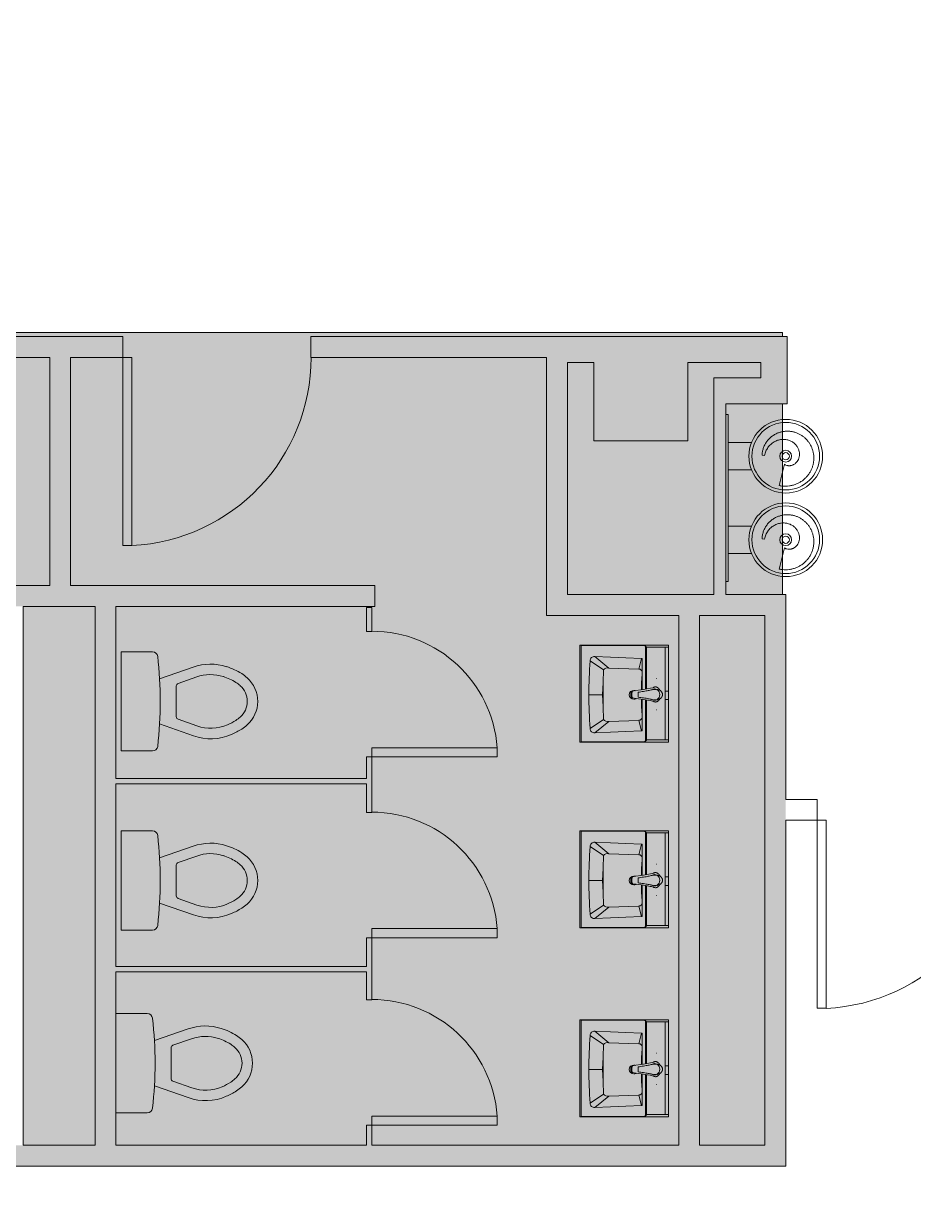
# Model space of a CAD drawing. Header units: inches. Extents: x -674 to 803, y -349 to 915.
# Drawn here: x -255.2 to -84.7, y 238.3 to 460.5 of the extents above; entities that cross this region are included whole.
import ezdxf

# ---------------------------------------------------------------- set-up
doc = ezdxf.new("R2010")
doc.units = ezdxf.units.IN
doc.header["$MEASUREMENT"] = 0
for name, color, linetype, lineweight in [('A-DETL-GENF', 92, 'Continuous', 9), ('A-DETL-THIN', 151, 'Continuous', 9), ('A-DOOR', 31, 'Continuous', 13), ('A-WALL', 113, 'Continuous', 13), ('A-WALL-PATT', 111, 'Continuous', 13), ('P-SANR-FIXT', 6, 'Continuous', 13)]:
    doc.layers.add(name, color=color, linetype=linetype, lineweight=lineweight)

# ---------------------------------------------------------------- blocks, each defined once
blk = doc.blocks.new('Single-Flush - 36_ x 84_-1515574-New Construction - Tel_Data_Elec Plan')
at = {"layer": 'A-DOOR', "color": 7, "lineweight": 20}
for p, q in [((16.25, 2), (16.25, 38.02)), ((18, 38.02), (16.25, 38.02)), ((18, 2), (18, 38.02)), ((18, 2), (16.25, 2))]:
    blk.add_line(p, q, dxfattribs=at)
at = {"layer": 'A-DOOR', "lineweight": 9}
blk.add_arc((18, 2), 36.07, 92.7812, 180, dxfattribs=at)
blk = doc.blocks.new('Toilet - Floor-Mounted - 2D - ADA-991295-New Construction - Tel_Data_Elec Plan')
at = {"layer": 'P-SANR-FIXT'}
for p, q in [((9.5, 0), (-9.5, 0)), ((-9.5, 0), (-9.5, -6)), ((9.5, -6), (9.5, 0)), ((-6.59, -13.86), (-4.32, -7.37)), ((6.57, -13.8), (4.32, -7.37)), ((-3.43, -10.9), (-4.71, -14.52)), ((2.96, -10.56), (-2.96, -10.56)), ((4.68, -14.46), (3.43, -10.9))]:
    blk.add_line(p, q, dxfattribs=at)
for centre, radius, start, end in [((-8.5, -6), 1, 180, 263.316), ((8.5, -6), 1, 276.684, 360), ((0, 66.53), 74.03, 263.316, 276.684), ((-2.96, -11.06), 0.5, 90, 160.6685), ((2.96, -11.06), 0.5, 19.3315, 90), ((2.84, -17.17), 10, 160.6685, 203.3287), ((2.84, -17.17), 8, 160.6685, 203.3287), ((-2.87, -17.11), 8, 342.1371, 19.3315), ((-2.87, -17.11), 10, 342.1371, 19.3315), ((-5.91, -16.13), 11.2, 328.4728, 342.1371), ((6.53, -15.58), 14.01, 203.3287, 212.3538), ((6.53, -15.58), 12.01, 203.3287, 212.1619), ((3.98, -16.66), 9.29, 214.879, 221.2014), ((-3.98, -16.66), 9.29, 318.7986, 325.0594), ((-5.91, -16.13), 13.2, 328.2162, 342.1371), ((3.98, -16.66), 11.29, 214.6359, 221.2014), ((0, -20.15), 6, 221.2014, 318.7986), ((0, -20.15), 4, 221.2014, 318.7986), ((-3.98, -16.66), 11.29, 318.7986, 325.3641)]:
    blk.add_arc(centre, radius, start, end, dxfattribs=at)
blk = doc.blocks.new('Toilet - Floor-Mounted - 2D - ADA-V1-New Construction - Tel_Data_Elec Plan')
at = {"layer": 'P-SANR-FIXT'}
for p, q in [((-9.5, 0), (-9.5, -6)), ((9.5, -6), (9.5, 0)), ((-6.59, -13.86), (-4.32, -7.37)), ((6.57, -13.8), (4.32, -7.37)), ((-3.43, -10.9), (-4.71, -14.52)), ((2.96, -10.56), (-2.96, -10.56)), ((4.68, -14.46), (3.43, -10.9))]:
    blk.add_line(p, q, dxfattribs=at)
for centre, radius, start, end in [((-8.5, -6), 1, 180, 263.316), ((8.5, -6), 1, 276.684, 360), ((0, 66.53), 74.03, 263.316, 276.684), ((-2.96, -11.06), 0.5, 90, 160.6685), ((2.96, -11.06), 0.5, 19.3315, 90), ((2.84, -17.17), 10, 160.6685, 203.3287), ((2.84, -17.17), 8, 160.6685, 203.3287), ((-2.87, -17.11), 8, 342.1371, 19.3315), ((-2.87, -17.11), 10, 342.1371, 19.3315), ((-5.91, -16.13), 11.2, 328.4728, 342.1371), ((6.53, -15.58), 14.01, 203.3287, 212.3538), ((6.53, -15.58), 12.01, 203.3287, 212.1619), ((3.98, -16.66), 9.29, 214.879, 221.2014), ((-3.98, -16.66), 9.29, 318.7986, 325.0594), ((-5.91, -16.13), 13.2, 328.2162, 342.1371), ((3.98, -16.66), 11.29, 214.6359, 221.2014), ((0, -20.15), 6, 221.2014, 318.7986), ((0, -20.15), 4, 221.2014, 318.7986), ((-3.98, -16.66), 11.29, 318.7986, 325.3641)]:
    blk.add_arc(centre, radius, start, end, dxfattribs=at)
blk = doc.blocks.new('Single-Flush - 24_ x 84_-1538483-New Construction - Tel_Data_Elec Plan')
at = {"layer": 'A-DOOR', "color": 7, "lineweight": 20}
for p, q in [((10.25, 0.5), (10.25, 24.5)), ((12, 24.5), (10.25, 24.5)), ((12, 0.5), (12, 24.5)), ((12, 0.5), (10.25, 0.5))]:
    blk.add_line(p, q, dxfattribs=at)
at = {"layer": 'A-DOOR', "lineweight": 9}
blk.add_arc((12, 0.5), 24.07, 94.1699, 180, dxfattribs=at)
blk = doc.blocks.new('Sink - Restroom - Wall Mounted - Default-951108-New Construction - Tel_Data_Elec Plan')
at = {"layer": 'P-SANR-FIXT'}
for p, q in [((-9.51, 1.62), (-9.4, 1.62)), ((-9.51, -15.36), (-9.51, 1.62)), ((-9.4, 1.62), (-9.09, 1.62)), ((-9.09, 1.62), (-0.68, 1.62)), ((-9.09, 1.62), (-9.09, 1)), ((-0.68, 1), (-9.09, 1)), ((-9.09, 1), (-9.09, -2.41)), ((-0.68, 1.62), (0.03, 1.62)), ((-0.68, 1.62), (-0.68, 1)), ((-0.68, 1), (0.03, 1)), ((0.03, 1.62), (0.94, 1.62)), ((0.03, 1), (0.94, 1)), ((0.94, 1.62), (8.65, 1.62)), ((0.94, 1), (0.94, 1.62)), ((8.65, 1), (0.94, 1)), ((8.65, 1.62), (8.96, 1.62)), ((8.65, 1), (8.65, 1.62)), ((8.65, -2.41), (8.65, 1)), ((8.96, 1.62), (9.07, 1.62)), ((9.07, 1.62), (9.07, -15.35)), ((-9.45, -3.39), (-9.45, -15.09)), ((-9.13, -2.59), (-9.31, -2.77)), ((-9.31, -2.77), (-1.07, -2.77)), ((-9.13, -2.59), (-1.1, -2.59)), ((-4.92, -4.04), (-6.95, -3.56)), ((-6.93, -3.39), (-0.97, -3.39)), ((-4.92, -4.04), (-5.12, -9.79)), ((1.09, -3.39), (0.89, -3.41)), ((0.9, -3.39), (6.88, -3.39)), ((0.99, -2.77), (8.87, -2.77)), ((1.02, -2.59), (8.69, -2.59)), ((6.92, -3.56), (4.9, -4.04)), ((5.1, -9.79), (4.9, -4.04)), ((8.87, -2.77), (8.69, -2.59)), ((9, -15.09), (9, -3.39)), ((-7.34, -12.45), (-5.12, -9.79)), ((-4.76, -10.78), (-6.48, -13.38)), ((-4.76, -10.78), (-2.33, -10.87)), ((-2.33, -10.87), (2.3, -10.87)), ((-0.01, -13.63), (-0.01, -10.97)), ((2.3, -10.87), (4.73, -10.78)), ((6.46, -13.38), (4.73, -10.78)), ((7.31, -12.45), (5.1, -9.79)), ((-9.45, -15.09), (-9.51, -15.36)), ((-9.51, -15.36), (9.06, -15.36)), ((-9.45, -15.09), (9, -15.09)), ((9.07, -15.35), (9, -15.09)), ((9.06, -15.36), (9.07, -15.35))]:
    blk.add_line(p, q, dxfattribs=at)
at = {"layer": 'P-SANR-FIXT', "flags": 128}
for points in [[(-9.31, -2.77), (-9.35, -2.8), (-9.38, -2.87), (-9.41, -2.97), (-9.43, -3.09), (-9.44, -3.24), (-9.45, -3.39)], [(-9.09, -2.41), (-9.09, -2.45), (-9.1, -2.49), (-9.1, -2.53), (-9.11, -2.56), (-9.12, -2.58), (-9.13, -2.59)], [(-7.34, -12.45), (-7.21, -9.49), (-7.08, -6.52), (-6.95, -3.56)], [(6.92, -3.56), (7.05, -6.52), (7.18, -9.49), (7.31, -12.45)], [(8.69, -2.59), (8.68, -2.58), (8.67, -2.56), (8.66, -2.53), (8.65, -2.49), (8.65, -2.45), (8.65, -2.41)], [(9, -3.39), (9, -3.24), (8.99, -3.09), (8.97, -2.97), (8.94, -2.87), (8.91, -2.8), (8.87, -2.77)], [(-0.01, -10.97), (-1.17, -10.92), (-2.33, -10.87)], [(2.3, -10.87), (1.14, -10.92), (-0.01, -10.97)]]:
    blk.add_lwpolyline(points, dxfattribs=at)
at = {"layer": 'P-SANR-FIXT'}
for centre, radius, start, end in [((-6.11, -3.6), 0.84, 165.4525, 177.4886), ((-4.26, -4.04), 0.663, 91.9155, 180), ((-1, 29.17), 32.72, 264.4886, 270.0864), ((0.97, 29.17), 32.72, 269.8373, 275.5114), ((4.23, -4.04), 0.663, 360, 88.0845), ((5.98, -3.73), 0.961, 9.8799, 20.659), ((0.01, -5.01), 0.856, 155.7776, 180), ((0.01, -5.01), 0.856, 180, 360), ((0.01, -5.01), 0.856, 0, 30), ((-4.24, -10.03), 0.913, 164.557, 235.5318), ((4.22, -10.03), 0.913, 304.4682, 15.443), ((-6.45, -12.49), 0.892, 177.4886, 267.793), ((6.42, -12.49), 0.892, 272.207, 2.5114), ((2.32, 131.11), 144.75, 266.5114, 269.0747), ((-2.35, 131.11), 144.75, 270.9253, 273.4886)]:
    blk.add_arc(centre, radius, start, end, dxfattribs=at)
blk = doc.blocks.new('Faucet-Restroom - Default-V2-New Construction - Tel_Data_Elec Plan')
at = {"layer": 'P-SANR-FIXT'}
for p, q in [((-0.66, 6.13), (-0.66, 5.94)), ((0.34, 5.94), (0.34, 6.13)), ((-1.16, 1.72), (-1.16, 1.46)), ((0.84, 1.47), (0.84, 1.72))]:
    blk.add_line(p, q, dxfattribs=at)
at = {"layer": 'P-SANR-FIXT', "flags": 128}
for points in [[(-0.81, 5.94), (-0.91, 5.28), (-0.97, 4.81), (-1.05, 4.3)], [(-0.65, 6.16), (-0.62, 6.18), (-0.58, 6.2), (-0.53, 6.23), (-0.46, 6.24), (-0.38, 6.26), (-0.29, 6.27), (-0.2, 6.27), (-0.11, 6.27), (-0.02, 6.27), (0.07, 6.26), (0.15, 6.24), (0.21, 6.23), (0.27, 6.2), (0.31, 6.18), (0.34, 6.16)], [(0.5, 5.94), (0.6, 5.29), (0.74, 4.36), (0.75, 4.3)], [(-1.05, 4.3), (-1.11, 3.84), (-1.23, 3.08), (-1.32, 2.6), (-1.38, 2.3), (-1.47, 1.95), (-1.51, 1.84), (-1.52, 1.8)], [(-1.24, 1.75), (-1.2, 2.01), (-1.09, 2.26)], [(-1.1, 2.23), (-1.1, 2.24), (-1.07, 2.32), (-1.03, 2.52)], [(0.68, 2.56), (0.73, 2.37), (0.76, 2.29), (0.77, 2.26)], [(1.25, 1.82), (1.24, 1.86), (1.21, 1.95), (1.16, 2.09), (1.05, 2.54), (0.93, 3.18), (0.82, 3.83), (0.75, 4.3)], [(0.78, 2.26), (0.89, 2.01), (0.93, 1.75)], [(-3.08, 1.33), (-3.08, 1.33), (-3.08, 1.33), (-3.08, 1.33), (-3.08, 1.33), (-3.08, 1.33), (-3.08, 1.33), (-3.08, 1.33), (-3.08, 1.33), (-3.08, 1.33), (-3.08, 1.33), (-3.08, 1.33), (-3.08, 1.33), (-3.08, 1.33), (-3.08, 1.33), (-3.08, 1.33), (-3.08, 1.33), (-3.08, 1.33), (-3.08, 1.33), (-3.08, 1.33), (-3.08, 1.33), (-3.08, 1.33), (-3.08, 1.33), (-3.08, 1.33), (-3.08, 1.33), (-3.08, 1.32), (-3.08, 1.32), (-3.08, 1.32), (-3.08, 1.32), (-3.08, 1.32), (-3.08, 1.32), (-3.08, 1.32), (-3.08, 1.32), (-3.08, 1.32), (-3.08, 1.32), (-3.08, 1.32), (-3.08, 1.32), (-3.08, 1.32), (-3.08, 1.32), (-3.08, 1.32), (-3.08, 1.32), (-3.08, 1.32), (-3.08, 1.32), (-3.08, 1.32), (-3.08, 1.32), (-3.08, 1.31), (-3.08, 1.31), (-3.08, 1.31), (-3.08, 1.31), (-3.08, 1.31), (-3.08, 1.31), (-3.08, 1.31), (-3.08, 1.31), (-3.08, 1.31), (-3.08, 1.31), (-3.08, 1.31), (-3.08, 1.31), (-3.08, 1.31), (-3.08, 1.31), (-3.08, 1.31), (-3.08, 1.31), (-3.08, 1.31), (-3.08, 1.31), (-3.08, 1.31), (-3.08, 1.31), (-3.08, 1.31), (-3.08, 1.31), (-3.08, 1.31), (-3.08, 1.31), (-3.08, 1.31), (-3.08, 1.31)], [(0.93, 1.75), (0.89, 1.48), (0.78, 1.23), (0.61, 1.02), (0.39, 0.86), (0.12, 0.76), (-0.16, 0.72), (-0.44, 0.76), (-0.7, 0.86), (-0.92, 1.02), (-1.09, 1.23), (-1.2, 1.48), (-1.24, 1.75)], [(-1.15, 1.81), (-1.16, 1.77), (-1.16, 1.73), (-1.16, 1.72)], [(0.84, 1.72), (0.84, 1.76), (0.84, 1.8), (0.84, 1.84)], [(2.93, 1.31), (2.93, 1.31), (2.93, 1.31), (2.93, 1.31), (2.93, 1.31), (2.93, 1.31), (2.93, 1.31), (2.93, 1.31), (2.93, 1.31), (2.93, 1.31), (2.93, 1.31), (2.93, 1.31), (2.93, 1.31), (2.93, 1.31), (2.93, 1.31), (2.93, 1.31), (2.93, 1.31), (2.93, 1.31), (2.93, 1.31), (2.93, 1.31), (2.93, 1.31), (2.93, 1.31), (2.93, 1.31), (2.93, 1.31), (2.93, 1.31), (2.93, 1.31), (2.93, 1.32), (2.93, 1.32), (2.93, 1.32), (2.93, 1.32), (2.93, 1.32), (2.93, 1.32), (2.93, 1.32), (2.93, 1.32), (2.93, 1.32), (2.93, 1.32), (2.93, 1.32), (2.93, 1.32), (2.93, 1.32), (2.93, 1.32), (2.93, 1.32), (2.93, 1.32), (2.93, 1.32), (2.93, 1.32), (2.93, 1.32), (2.93, 1.32), (2.93, 1.33), (2.93, 1.33), (2.93, 1.33), (2.93, 1.33), (2.93, 1.33), (2.93, 1.33), (2.93, 1.33), (2.93, 1.33), (2.93, 1.33), (2.93, 1.33), (2.93, 1.33), (2.93, 1.33), (2.93, 1.33), (2.93, 1.33), (2.93, 1.33), (2.93, 1.33), (2.93, 1.33), (2.93, 1.33), (2.93, 1.33), (2.93, 1.33), (2.93, 1.33), (2.93, 1.33), (2.93, 1.33), (2.93, 1.33), (2.93, 1.33)]]:
    blk.add_lwpolyline(points, dxfattribs=at)
at = {"layer": 'P-SANR-FIXT'}
for centre, major_axis, start_param, end_param in [((-0.18, 4.69), (1.96, 0), 1.327973, 1.81362), ((-0.18, 4.97), (1.61, 0), 4.415652, 5.009126)]:
    blk.add_ellipse(centre, major_axis=major_axis, ratio=0.079199, start_param=start_param, end_param=end_param, dxfattribs=at)
for points in [[(-1.24, 1.75), (-1.19, 1.86), (-1.09, 2.18), (-0.95, 2.9), (-0.8, 3.82), (-0.7, 4.5), (-0.66, 4.84)], [(0.29, 4.84), (0.34, 4.5), (0.45, 3.82), (0.61, 2.9), (0.77, 2.18), (0.87, 1.86), (0.93, 1.75)]]:
    blk.add_open_spline(points, degree=3, dxfattribs=at)
for points, knots in [([(-0.81, 5.94), (-0.81, 5.96), (-0.76, 6.01), (-0.58, 6.06), (-0.34, 6.09), (-0.09, 6.09), (0.1, 6.08), (0.24, 6.06), (0.33, 6.04), (0.4, 6.02), (0.46, 5.99), (0.49, 5.97), (0.5, 5.95), (0.5, 5.94)], [-1, -1, -1, -1, -0.852941, -0.705882, -0.588235, -0.470588, -0.352941, -0.294118, -0.235294, -0.176471, -0.117647, -0.058824, 0, 0, 0, 0]), ([(-1.58, 1.58), (-1.57, 1.65), (-1.55, 1.72), (-1.52, 1.79), (-1.52, 1.8)], [0, 0, 0, 0, 0.05555556, 0.06468184, 0.06468184, 0.06468184, 0.06468184]), ([(-0.98, 0.72), (-1.05, 0.75), (-1.14, 0.82), (-1.24, 0.9), (-1.29, 0.95), (-1.34, 0.99), (-1.38, 1.05), (-1.42, 1.1), (-1.45, 1.14), (-1.47, 1.16), (-1.49, 1.2), (-1.51, 1.26), (-1.54, 1.32), (-1.56, 1.37), (-1.57, 1.43), (-1.58, 1.49), (-1.58, 1.55), (-1.58, 1.58)], [0, 0, 0, 0, 0.2, 0.3, 0.35, 0.4, 0.475, 0.55, 0.5875, 0.60625, 0.625, 0.7, 0.775, 0.8125, 0.85, 0.925, 1, 1, 1, 1]), ([(-1.15, 1.36), (-1.15, 1.29), (-1.13, 1.13), (-1.06, 0.91), (-1.01, 0.78), (-0.98, 0.72)], [0.68454, 0.68454, 0.68454, 0.68454, 0.7777778, 0.8888889, 1, 1, 1, 1]), ([(-0.98, 0.72), (-0.95, 0.67), (-0.9, 0.6), (-0.84, 0.53), (-0.8, 0.49), (-0.77, 0.46), (-0.74, 0.44), (-0.7, 0.4), (-0.64, 0.36), (-0.58, 0.33), (-0.54, 0.3), (-0.5, 0.28), (-0.46, 0.27), (-0.4, 0.25), (-0.31, 0.22), (-0.22, 0.21), (-0.16, 0.21)], [0, 0, 0, 0, 0.166667, 0.25, 0.291667, 0.333333, 0.375, 0.416667, 0.5, 0.583333, 0.625, 0.666667, 0.708333, 0.75, 0.833333, 1, 1, 1, 1]), ([(-0.16, 0.21), (-0.1, 0.21), (-0.01, 0.22), (0.08, 0.25), (0.13, 0.26), (0.17, 0.28), (0.21, 0.3), (0.25, 0.32), (0.31, 0.35), (0.36, 0.39), (0.4, 0.42), (0.43, 0.45), (0.46, 0.47), (0.5, 0.51), (0.56, 0.58), (0.61, 0.64), (0.64, 0.68)], [0, 0, 0, 0, 0.166667, 0.25, 0.291667, 0.333333, 0.375, 0.416667, 0.5, 0.583333, 0.625, 0.666667, 0.708333, 0.75, 0.833333, 1, 1, 1, 1]), ([(1.32, 1.58), (1.32, 1.54), (1.31, 1.48), (1.3, 1.41), (1.28, 1.35), (1.26, 1.29), (1.24, 1.24), (1.22, 1.2), (1.2, 1.16), (1.17, 1.13), (1.15, 1.09), (1.11, 1.04), (1.07, 1), (1.03, 0.95), (0.99, 0.91), (0.93, 0.86), (0.82, 0.78), (0.72, 0.72), (0.64, 0.68)], [0, 0, 0, 0, 0.1, 0.15, 0.2, 0.25, 0.3, 0.35, 0.375, 0.4, 0.45, 0.5, 0.55, 0.6, 0.65, 0.7, 0.8, 1, 1, 1, 1]), ([(0.64, 0.68), (0.67, 0.74), (0.73, 0.87), (0.81, 1.11), (0.83, 1.28), (0.84, 1.37)], [0, 0, 0, 0, 0.1111111, 0.2222222, 0.3329449, 0.3329449, 0.3329449, 0.3329449]), ([(1.25, 1.82), (1.26, 1.79), (1.29, 1.72), (1.31, 1.64), (1.32, 1.58)], [0.9320871, 0.9320871, 0.9320871, 0.9320871, 0.95833333, 1, 1, 1, 1])]:
    blk.add_open_spline(points, degree=3, knots=knots, dxfattribs=at)
blk = doc.blocks.new('Sink - Restroom - Wall Mounted - Default-V3-New Construction - Tel_Data_Elec Plan')
at = {"layer": 'P-SANR-FIXT'}
for p, q in [((-9.51, 1.62), (-9.4, 1.62)), ((-9.51, -15.36), (-9.51, 1.62)), ((-9.4, 1.62), (-9.09, 1.62)), ((-9.09, 1.62), (-0.68, 1.62)), ((-9.09, 1.62), (-9.09, 1)), ((-0.68, 1), (-9.09, 1)), ((-9.09, 1), (-9.09, -2.41)), ((-0.68, 1.62), (0.03, 1.62)), ((-0.68, 1.62), (-0.68, 1)), ((-0.68, 1), (0.03, 1)), ((0.03, 1.62), (0.94, 1.62)), ((0.03, 1), (0.94, 1)), ((0.94, 1.62), (8.65, 1.62)), ((0.94, 1), (0.94, 1.62)), ((8.65, 1), (0.94, 1)), ((8.65, 1.62), (8.96, 1.62)), ((8.65, 1), (8.65, 1.62)), ((8.65, -2.41), (8.65, 1)), ((8.96, 1.62), (9.07, 1.62)), ((9.07, 1.62), (9.07, -15.35)), ((-9.45, -3.39), (-9.45, -15.09)), ((-9.13, -2.59), (-9.31, -2.77)), ((-9.31, -2.77), (-1.07, -2.77)), ((-9.13, -2.59), (-1.1, -2.59)), ((-4.92, -4.04), (-6.95, -3.56)), ((-6.93, -3.39), (-0.97, -3.39)), ((-4.92, -4.04), (-5.12, -9.79)), ((1.09, -3.39), (0.89, -3.41)), ((0.9, -3.39), (6.88, -3.39)), ((0.99, -2.77), (8.87, -2.77)), ((1.02, -2.59), (8.69, -2.59)), ((6.92, -3.56), (4.9, -4.04)), ((5.1, -9.79), (4.9, -4.04)), ((8.87, -2.77), (8.69, -2.59)), ((9, -15.09), (9, -3.39)), ((-7.34, -12.45), (-5.12, -9.79)), ((-4.76, -10.78), (-6.48, -13.38)), ((-4.76, -10.78), (-2.33, -10.87)), ((-2.33, -10.87), (2.3, -10.87)), ((-0.01, -13.63), (-0.01, -10.97)), ((2.3, -10.87), (4.73, -10.78)), ((6.46, -13.38), (4.73, -10.78)), ((7.31, -12.45), (5.1, -9.79)), ((-9.45, -15.09), (-9.51, -15.36)), ((-9.51, -15.36), (9.06, -15.36)), ((-9.45, -15.09), (9, -15.09)), ((9.07, -15.35), (9, -15.09)), ((9.06, -15.36), (9.07, -15.35))]:
    blk.add_line(p, q, dxfattribs=at)
at = {"layer": 'P-SANR-FIXT', "flags": 128}
for points in [[(-9.31, -2.77), (-9.35, -2.8), (-9.38, -2.87), (-9.41, -2.97), (-9.43, -3.09), (-9.44, -3.24), (-9.45, -3.39)], [(-9.09, -2.41), (-9.09, -2.45), (-9.1, -2.49), (-9.1, -2.53), (-9.11, -2.56), (-9.12, -2.58), (-9.13, -2.59)], [(-7.34, -12.45), (-7.21, -9.49), (-7.08, -6.52), (-6.95, -3.56)], [(6.92, -3.56), (7.05, -6.52), (7.18, -9.49), (7.31, -12.45)], [(8.69, -2.59), (8.68, -2.58), (8.67, -2.56), (8.66, -2.53), (8.65, -2.49), (8.65, -2.45), (8.65, -2.41)], [(9, -3.39), (9, -3.24), (8.99, -3.09), (8.97, -2.97), (8.94, -2.87), (8.91, -2.8), (8.87, -2.77)], [(-0.01, -10.97), (-1.17, -10.92), (-2.33, -10.87)], [(2.3, -10.87), (1.14, -10.92), (-0.01, -10.97)]]:
    blk.add_lwpolyline(points, dxfattribs=at)
at = {"layer": 'P-SANR-FIXT'}
for centre, radius, start, end in [((-6.11, -3.6), 0.84, 165.4525, 177.4886), ((-4.26, -4.04), 0.663, 91.9155, 180), ((-1, 29.17), 32.72, 264.4886, 270.0864), ((0.97, 29.17), 32.72, 269.8373, 275.5114), ((4.23, -4.04), 0.663, 360, 88.0845), ((5.98, -3.73), 0.961, 9.8799, 20.659), ((0.01, -5.01), 0.856, 158.6286, 180), ((0.01, -5.01), 0.856, 180, 360), ((0.01, -5.01), 0.856, 0, 30), ((-4.24, -10.03), 0.913, 164.557, 235.5318), ((4.22, -10.03), 0.913, 304.4682, 15.443), ((-6.45, -12.49), 0.892, 177.4886, 267.793), ((6.42, -12.49), 0.892, 272.207, 2.5114), ((2.32, 131.11), 144.75, 266.5114, 269.0747), ((-2.35, 131.11), 144.75, 270.9253, 273.4886)]:
    blk.add_arc(centre, radius, start, end, dxfattribs=at)
blk = doc.blocks.new('Water Cooler - Barrier Free - Default-1697911-New Construction - Tel_Data_Elec Plan')
at = {"layer": 'P-SANR-FIXT', "lineweight": 9}
for p, q in [((20.62, 8.36), (24.7, 7.34)), ((36.62, 8.36), (40.7, 7.34)), ((18.89, 4.05), (18.93, 4.52)), ((34.89, 4.05), (34.93, 4.52)), ((16.44, 2.11), (16.44, -2.4)), ((21.69, -2.4), (21.69, 2.11)), ((32.44, 2.11), (32.44, -2.4)), ((37.69, -2.4), (37.69, 2.11)), ((43.07, -2.4), (11.07, -2.4)), ((11.07, -2.4), (11.07, -2.9)), ((43.07, -2.9), (43.07, -2.4))]:
    blk.add_line(p, q, dxfattribs=at)
for centre, radius in [((19.07, 8.6), 6.47), ((35.07, 8.6), 6.47), ((19.07, 8.6), 1.13), ((19.07, 8.6), 0.687), ((35.07, 8.6), 1.13), ((35.07, 8.6), 0.687)]:
    blk.add_circle(centre, radius, dxfattribs=at)
for centre, start, end in [((19.07, 8.6), 360, 180), ((35.07, 8.6), 360, 180), ((19.07, 8.6), 180, 360), ((35.07, 8.6), 180, 360)]:
    blk.add_arc(centre, 7.06, start, end, dxfattribs=at)
for points, knots in [([(24.7, 7.34), (24.74, 7.56), (24.81, 8), (24.83, 8.64), (24.79, 9.18), (24.71, 9.6), (24.64, 9.92), (24.55, 10.22), (24.44, 10.53), (24.32, 10.82), (24.18, 11.11), (24.02, 11.38), (23.85, 11.65), (23.66, 11.91), (23.46, 12.15), (23.24, 12.38), (23.01, 12.6), (22.77, 12.81), (22.52, 12.99), (22.26, 13.17), (21.99, 13.33), (21.71, 13.47), (21.43, 13.59), (21.14, 13.7), (20.84, 13.79), (20.54, 13.87), (20.24, 13.92), (19.93, 13.96), (19.62, 13.98), (19.31, 13.98), (19.01, 13.96), (18.71, 13.93), (18.4, 13.88), (18.11, 13.81), (17.82, 13.72), (17.53, 13.62), (17.25, 13.5), (16.98, 13.37), (16.72, 13.22), (16.47, 13.06), (16.23, 12.88), (16, 12.69), (15.78, 12.49), (15.58, 12.27), (15.38, 12.04), (15.2, 11.81), (15.04, 11.56), (14.89, 11.31), (14.76, 11.04), (14.64, 10.77), (14.54, 10.5), (14.45, 10.22), (14.38, 9.94), (14.33, 9.65), (14.3, 9.36), (14.28, 9.07), (14.28, 8.78), (14.29, 8.49), (14.32, 8.21), (14.37, 7.93), (14.44, 7.65), (14.52, 7.37), (14.62, 7.08), (14.75, 6.78), (14.92, 6.46), (15.11, 6.16), (15.38, 5.78), (15.7, 5.43), (16.04, 5.13), (16.32, 4.91), (16.62, 4.72), (16.92, 4.56), (17.23, 4.41), (17.66, 4.25), (18.21, 4.11), (18.66, 4.06), (18.89, 4.05)], [0, 0, 0, 0, 0.02381, 0.047619, 0.071429, 0.083333, 0.095238, 0.107143, 0.119048, 0.130952, 0.142857, 0.154762, 0.166667, 0.178571, 0.190476, 0.202381, 0.214286, 0.22619, 0.238095, 0.25, 0.261905, 0.27381, 0.285714, 0.297619, 0.309524, 0.321429, 0.333333, 0.345238, 0.357143, 0.369048, 0.380952, 0.392857, 0.404762, 0.416667, 0.428571, 0.440476, 0.452381, 0.464286, 0.47619, 0.488095, 0.5, 0.511905, 0.52381, 0.535714, 0.547619, 0.559524, 0.571429, 0.583333, 0.595238, 0.607143, 0.619048, 0.630952, 0.642857, 0.654762, 0.666667, 0.678571, 0.690476, 0.702381, 0.714286, 0.72619, 0.738095, 0.75, 0.761905, 0.776786, 0.791667, 0.806548, 0.821429, 0.85119, 0.866071, 0.880952, 0.895833, 0.910714, 0.925595, 0.940476, 0.970238, 1, 1, 1, 1]), ([(40.7, 7.34), (40.74, 7.56), (40.81, 8), (40.83, 8.64), (40.79, 9.18), (40.71, 9.6), (40.64, 9.92), (40.55, 10.22), (40.44, 10.53), (40.32, 10.82), (40.18, 11.11), (40.02, 11.38), (39.85, 11.65), (39.66, 11.91), (39.46, 12.15), (39.24, 12.38), (39.01, 12.6), (38.77, 12.81), (38.52, 12.99), (38.26, 13.17), (37.99, 13.33), (37.71, 13.47), (37.43, 13.59), (37.14, 13.7), (36.84, 13.79), (36.54, 13.87), (36.24, 13.92), (35.93, 13.96), (35.62, 13.98), (35.31, 13.98), (35.01, 13.96), (34.71, 13.93), (34.4, 13.88), (34.11, 13.81), (33.82, 13.72), (33.53, 13.62), (33.25, 13.5), (32.98, 13.37), (32.72, 13.22), (32.47, 13.06), (32.23, 12.88), (32, 12.69), (31.78, 12.49), (31.58, 12.27), (31.38, 12.04), (31.2, 11.81), (31.04, 11.56), (30.89, 11.31), (30.76, 11.04), (30.64, 10.77), (30.54, 10.5), (30.45, 10.22), (30.38, 9.94), (30.33, 9.65), (30.3, 9.36), (30.28, 9.07), (30.28, 8.78), (30.29, 8.49), (30.32, 8.21), (30.37, 7.93), (30.44, 7.65), (30.52, 7.37), (30.62, 7.08), (30.75, 6.78), (30.92, 6.46), (31.11, 6.16), (31.38, 5.78), (31.7, 5.43), (32.04, 5.13), (32.32, 4.91), (32.62, 4.72), (32.92, 4.56), (33.23, 4.41), (33.66, 4.25), (34.21, 4.11), (34.66, 4.06), (34.89, 4.05)], [0, 0, 0, 0, 0.02381, 0.047619, 0.071429, 0.083333, 0.095238, 0.107143, 0.119048, 0.130952, 0.142857, 0.154762, 0.166667, 0.178571, 0.190476, 0.202381, 0.214286, 0.22619, 0.238095, 0.25, 0.261905, 0.27381, 0.285714, 0.297619, 0.309524, 0.321429, 0.333333, 0.345238, 0.357143, 0.369048, 0.380952, 0.392857, 0.404762, 0.416667, 0.428571, 0.440476, 0.452381, 0.464286, 0.47619, 0.488095, 0.5, 0.511905, 0.52381, 0.535714, 0.547619, 0.559524, 0.571429, 0.583333, 0.595238, 0.607143, 0.619048, 0.630952, 0.642857, 0.654762, 0.666667, 0.678571, 0.690476, 0.702381, 0.714286, 0.72619, 0.738095, 0.75, 0.761905, 0.776786, 0.791667, 0.806548, 0.821429, 0.85119, 0.866071, 0.880952, 0.895833, 0.910714, 0.925595, 0.940476, 0.970238, 1, 1, 1, 1]), ([(18.93, 4.52), (18.64, 4.58), (18.24, 4.71), (17.75, 4.96), (17.4, 5.18), (17.08, 5.44), (16.7, 5.81), (16.32, 6.34), (16, 7.03), (15.84, 7.75), (15.84, 8.47), (15.98, 9.15), (16.24, 9.76), (16.62, 10.28), (17.08, 10.7), (17.59, 11), (18.14, 11.18), (18.69, 11.24), (19.21, 11.19), (19.69, 11.03), (20.11, 10.78), (20.39, 10.52), (20.57, 10.29), (20.68, 10.1), (20.77, 9.91), (20.83, 9.72), (20.88, 9.53), (20.9, 9.34), (20.9, 9.15), (20.87, 8.91), (20.79, 8.63), (20.68, 8.45), (20.62, 8.36)], [0, 0, 0, 0, 0.041667, 0.0625, 0.083333, 0.104167, 0.125, 0.166667, 0.208333, 0.25, 0.291667, 0.333333, 0.375, 0.416667, 0.458333, 0.5, 0.541667, 0.583333, 0.625, 0.666667, 0.708333, 0.75, 0.770833, 0.791667, 0.8125, 0.833333, 0.854167, 0.875, 0.895833, 0.916667, 0.958333, 1, 1, 1, 1]), ([(34.93, 4.52), (34.64, 4.58), (34.24, 4.71), (33.75, 4.96), (33.4, 5.18), (33.08, 5.44), (32.7, 5.81), (32.32, 6.34), (32, 7.03), (31.84, 7.75), (31.84, 8.47), (31.98, 9.15), (32.24, 9.76), (32.62, 10.28), (33.08, 10.7), (33.59, 11), (34.14, 11.18), (34.69, 11.24), (35.21, 11.19), (35.69, 11.03), (36.11, 10.78), (36.39, 10.52), (36.57, 10.29), (36.68, 10.1), (36.77, 9.91), (36.83, 9.72), (36.88, 9.53), (36.9, 9.34), (36.9, 9.15), (36.87, 8.91), (36.79, 8.63), (36.68, 8.45), (36.62, 8.36)], [0, 0, 0, 0, 0.041667, 0.0625, 0.083333, 0.104167, 0.125, 0.166667, 0.208333, 0.25, 0.291667, 0.333333, 0.375, 0.416667, 0.458333, 0.5, 0.541667, 0.583333, 0.625, 0.666667, 0.708333, 0.75, 0.770833, 0.791667, 0.8125, 0.833333, 0.854167, 0.875, 0.895833, 0.916667, 0.958333, 1, 1, 1, 1])]:
    blk.add_open_spline(points, degree=3, knots=knots, dxfattribs=at)
blk = doc.blocks.new('Single-Flush - 36_ x 96_-1612912-New Construction - Tel_Data_Elec Plan')
at = {"layer": 'A-DOOR', "color": 7, "lineweight": 20}
for p, q in [((16.25, 2), (16.25, 38.02)), ((18, 38.02), (16.25, 38.02)), ((18, 2), (18, 38.02)), ((18, 2), (16.25, 2))]:
    blk.add_line(p, q, dxfattribs=at)
at = {"layer": 'A-DOOR', "lineweight": 9}
blk.add_arc((18, 2), 36.07, 92.7812, 180, dxfattribs=at)

msp = doc.modelspace()

# ---------------------------------------------------------------- hatches: boundary and pattern name
at = {"layer": 'A-DETL-GENF'}
h = msp.add_hatch(color=9, dxfattribs=at)
h.paths.add_polyline_path([(-348.71, 126.28), (-347.84, 126.28), (-347.84, 161.03), (-348.71, 161.03), (-348.71, 143.15), (-366.71, 143.15), (-366.71, 161.03), (-392.96, 161.03), (-392.96, 126.28), (-350.09, 126.28)], flags=0)
h.paths.add_polyline_path([(-673.61, 161.4), (-673.61, 268.9), (-673.71, 268.9), (-673.71, 161.4)], flags=0)
h.paths.add_polyline_path([(-348.71, 165.03), (-347.84, 165.03), (-347.84, 199.65), (-343.84, 199.65), (-343.84, 235.65), (-347.84, 235.65), (-347.84, 241.65), (-393.21, 241.65), (-393.21, 240.9), (-405.21, 240.9), (-405.24, 264.9), (-669.61, 264.9), (-669.61, 165.4), (-404.96, 165.4), (-404.96, 180.4), (-392.96, 180.4), (-392.96, 165.03), (-366.71, 165.03)], flags=0)
h.paths.add_polyline_path([(-273.2, 242.28), (-264.21, 242.28), (-264.21, 245.65), (-259.21, 245.65), (-259.21, 274.37), (-305.21, 274.37), (-305.21, 245.65), (-300.21, 245.65), (-300.21, 242.28), (-296.71, 242.28)], flags=0)
h.paths.add_polyline_path([(-136.68, 245.65), (-129.71, 245.65), (-129.71, 347.11), (-154.99, 347.11), (-154.99, 396.54), (-200.14, 396.54), (-200.14, 400.54), (-109.84, 400.54), (-109.84, 401.28), (-393.21, 401.28), (-393.21, 400.54), (-305.14, 400.54), (-305.14, 396.54), (-349.96, 396.54), (-349.96, 380.54), (-377.09, 380.54), (-377.09, 311.65), (-350.09, 311.65), (-350.09, 307.65), (-377.09, 307.65), (-377.09, 276.87), (-359.21, 276.87), (-359.21, 275.87), (-377.09, 275.87), (-377.09, 245.65), (-309.21, 245.65), (-309.21, 278.37), (-308.21, 278.37), (-308.21, 284.52), (-307.21, 284.52), (-307.21, 278.37), (-259.21, 278.37), (-259.21, 313.02), (-307.21, 313.02), (-307.21, 308.52), (-308.21, 308.52), (-308.21, 318.52), (-307.21, 318.52), (-307.21, 314.02), (-259.21, 314.02), (-259.21, 348.85), (-307.21, 348.85), (-307.21, 342.52), (-308.21, 342.52), (-308.21, 352.85), (-250.14, 352.85), (-250.14, 396.54), (-269.14, 396.54), (-269.14, 400.54), (-236.14, 400.54), (-236.14, 396.54), (-246.14, 396.54), (-246.14, 352.85), (-187.89, 352.85), (-187.89, 348.85), (-237.46, 348.85), (-237.46, 315.9), (-189.46, 315.9), (-189.46, 320.03), (-188.46, 320.03), (-188.46, 309.39), (-189.46, 309.39), (-189.46, 314.9), (-237.46, 314.9), (-237.46, 279.87), (-189.46, 279.87), (-189.46, 285.39), (-188.46, 285.39), (-188.46, 273.51), (-189.46, 273.51), (-189.46, 278.87), (-237.46, 278.87), (-237.46, 245.65), (-189.46, 245.65), (-189.46, 249.51), (-188.46, 249.51), (-188.46, 245.65), (-139.82, 245.65)], flags=0)
h.paths.add_polyline_path([(-255.21, 245.65), (-241.46, 245.65), (-241.46, 348.85), (-255.21, 348.85), (-255.21, 253.32)], flags=0)
h.paths.add_polyline_path([(-113.21, 245.65), (-113.21, 347.11), (-125.71, 347.11), (-125.71, 245.65)], flags=0)
h.paths.add_polyline_path([(-381.09, 245.65), (-381.09, 380.54), (-393.21, 380.54), (-393.21, 245.65), (-389.26, 245.65)], flags=0)
h.paths.add_polyline_path([(-405.21, 276.9), (-405.21, 417.9), (-393.21, 417.9), (-393.21, 453.9), (-405.21, 453.9), (-405.21, 469.93), (-500.96, 469.93), (-500.96, 276.9), (-405.28, 276.9)], flags=0)
h.paths.add_polyline_path([(-188.46, 344.03), (-189.46, 344.03), (-189.46, 348.66), (-188.46, 348.66), (-188.46, 347.85)], flags=0)
h.paths.add_polyline_path([(-111.04, 351.11), (-109.84, 351.11), (-109.84, 387.61), (-120.71, 387.61), (-120.71, 351.11), (-111.61, 351.11)], flags=0)
h.paths.add_polyline_path([(-122.96, 351.11), (-122.96, 392.61), (-113.96, 392.61), (-113.96, 395.54), (-127.96, 395.54), (-127.96, 380.54), (-145.96, 380.54), (-145.96, 395.54), (-150.99, 395.54), (-150.99, 351.11), (-125.71, 351.11)], flags=0)
h.paths.add_polyline_path([(-367.96, 384.54), (-367.96, 396.54), (-393.21, 396.54), (-393.21, 384.54), (-377.09, 384.54)], flags=0)
h.paths.add_polyline_path([(-187.25, 467.15), (-187.25, 470.65), (-181.25, 470.65), (-181.25, 565.65), (-261.55, 565.65), (-261.55, 470.65), (-223.25, 470.65), (-223.25, 467.15), (-200.14, 467.15)], flags=0)
h.paths.add_polyline_path([(-152.71, 467.15), (-116.71, 467.15), (-116.71, 470.65), (-110.46, 470.65), (-110.46, 565.65), (-177.25, 565.65), (-177.25, 470.65), (-152.71, 470.65)], flags=0)
h.paths.add_polyline_path([(-285.42, 467.15), (-285.42, 470.65), (-269.3, 470.65), (-269.3, 565.65), (-268.84, 565.65), (-268.84, 622.4), (-347.46, 622.4), (-347.46, 622.15), (-393.21, 622.13), (-393.21, 470.65), (-321.42, 470.65), (-321.42, 467.15), (-305.14, 467.15)], flags=0)
h.paths.add_polyline_path([(-405.84, 481.93), (-405.21, 481.93), (-405.21, 622.15), (-405.09, 622.15), (-405.09, 625.9), (-405.84, 625.9), (-405.84, 518.15)], flags=0)
at = {"layer": 'A-WALL-PATT'}
h = msp.add_hatch(color=8, dxfattribs=at)
h.paths.add_polyline_path([(-154.99, 396.54), (-154.99, 400.54), (-200.14, 400.54), (-200.14, 396.54), (-157.89, 396.54)], flags=0)
h.paths.add_polyline_path([(-269.14, 396.54), (-236.14, 396.54), (-236.14, 400.54), (-269.14, 400.54)], flags=0)
h.paths.add_polyline_path([(-349.96, 396.54), (-305.14, 396.54), (-305.14, 400.54), (-393.21, 400.54), (-393.21, 396.54), (-367.96, 396.54)], flags=0)
for points in [[(-154.99, 351.11), (-150.99, 351.11), (-150.99, 400.54), (-154.99, 400.54), (-154.99, 376.71)], [(-150.99, 395.54), (-113.96, 395.54), (-113.96, 400.54), (-150.99, 400.54), (-150.99, 396.54)], [(-111.61, 387.61), (-108.96, 387.61), (-108.96, 400.54), (-113.96, 400.54), (-113.96, 387.61)], [(-246.14, 352.85), (-246.14, 396.54), (-250.14, 396.54), (-250.14, 352.85)], [(-127.96, 380.54), (-127.96, 395.54), (-145.96, 395.54), (-145.96, 380.54)], [(-122.96, 351.11), (-120.71, 351.11), (-120.71, 392.61), (-122.96, 392.61), (-122.96, 359.03)], [(-114.2, 387.61), (-113.96, 387.61), (-113.96, 392.61), (-120.71, 392.61), (-120.71, 387.61)], [(-246.14, 348.85), (-187.89, 348.85), (-187.89, 352.85), (-308.21, 352.85), (-308.21, 348.85), (-250.14, 348.85)], [(-154.99, 347.11), (-113.21, 347.11), (-113.21, 351.11), (-154.99, 351.11)], [(-109.21, 245.65), (-109.21, 351.11), (-113.21, 351.11), (-113.21, 245.65), (-111.61, 245.65)], [(-241.46, 245.65), (-237.46, 245.65), (-237.46, 348.85), (-241.46, 348.85)], [(-125.71, 245.65), (-125.71, 347.11), (-129.71, 347.11), (-129.71, 245.65)], [(-189.46, 314.9), (-189.46, 315.9), (-237.46, 315.9), (-237.46, 314.9), (-233.12, 314.9)], [(-237.46, 278.87), (-189.46, 278.87), (-189.46, 279.87), (-237.46, 279.87)]]:
    msp.add_hatch(color=8, dxfattribs=at).paths.add_polyline_path(points, flags=0)
h = msp.add_hatch(color=8, dxfattribs=at)
h.paths.add_polyline_path([(-188.46, 245.65), (-188.46, 249.51), (-189.46, 249.51), (-189.46, 245.65)], flags=0)
h.paths.add_polyline_path([(-188.46, 273.51), (-188.46, 285.39), (-189.46, 285.39), (-189.46, 273.51)], flags=0)
h.paths.add_polyline_path([(-188.46, 309.39), (-188.46, 320.03), (-189.46, 320.03), (-189.46, 309.39)], flags=0)
h.paths.add_polyline_path([(-189.46, 344.03), (-188.46, 344.03), (-188.46, 348.66), (-189.46, 348.66)], flags=0)
h = msp.add_hatch(color=8, dxfattribs=at)
h.paths.add_polyline_path([(-111.61, 241.65), (-109.21, 241.65), (-109.21, 245.65), (-264.21, 245.65), (-264.21, 241.65), (-134.75, 241.65)], flags=0)
h.paths.add_polyline_path([(-377.09, 241.65), (-300.21, 241.65), (-300.21, 245.65), (-393.21, 245.65), (-393.21, 241.65), (-381.09, 241.65)], flags=0)

# ---------------------------------------------------------------- linework, layer by layer
at = {"layer": 'A-DETL-THIN'}
for p, q in [((-109.84, 401.28), (-393.21, 401.28)), ((-109.84, 400.54), (-109.84, 401.28)), ((-109.84, 351.11), (-109.84, 387.61))]:
    msp.add_line(p, q, dxfattribs=at)
at = {"layer": 'A-WALL', "color": 7, "lineweight": 20}
for p, q in [((-236.14, 400.54), (-269.14, 400.54)), ((-236.14, 396.54), (-236.14, 400.54)), ((-108.96, 400.54), (-200.14, 400.54)), ((-200.14, 400.54), (-200.14, 396.54)), ((-108.96, 387.61), (-108.96, 400.54)), ((-269.14, 396.54), (-250.14, 396.54)), ((-250.14, 396.54), (-250.14, 352.85)), ((-246.14, 396.54), (-236.14, 396.54)), ((-246.14, 352.85), (-246.14, 396.54)), ((-200.14, 396.54), (-154.99, 396.54)), ((-154.99, 396.54), (-154.99, 347.11)), ((-150.99, 351.11), (-150.99, 395.54)), ((-150.99, 395.54), (-145.96, 395.54)), ((-145.96, 395.54), (-145.96, 380.54)), ((-127.96, 380.54), (-127.96, 395.54)), ((-127.96, 395.54), (-113.96, 395.54)), ((-113.96, 395.54), (-113.96, 392.61)), ((-122.96, 392.61), (-122.96, 351.11)), ((-113.96, 392.61), (-122.96, 392.61)), ((-120.71, 351.11), (-120.71, 387.61)), ((-120.71, 387.61), (-108.96, 387.61)), ((-145.96, 380.54), (-127.96, 380.54)), ((-250.14, 352.85), (-308.21, 352.85)), ((-187.89, 352.85), (-246.14, 352.85)), ((-187.89, 348.85), (-187.89, 352.85)), ((-122.96, 351.11), (-150.99, 351.11)), ((-109.21, 351.11), (-120.71, 351.11)), ((-109.21, 311.9), (-109.21, 351.11)), ((-255.21, 348.85), (-241.46, 348.85)), ((-255.21, 245.65), (-255.21, 348.85)), ((-241.46, 348.85), (-241.46, 245.65)), ((-237.46, 348.85), (-187.89, 348.85)), ((-237.46, 315.9), (-237.46, 348.85)), ((-188.46, 348.66), (-189.46, 348.66)), ((-189.46, 348.66), (-189.46, 344.03)), ((-188.46, 344.03), (-188.46, 348.66)), ((-154.99, 347.11), (-129.71, 347.11)), ((-129.71, 347.11), (-129.71, 245.65)), ((-125.71, 347.11), (-113.21, 347.11)), ((-125.71, 245.65), (-125.71, 347.11)), ((-113.21, 347.11), (-113.21, 245.65)), ((-189.46, 344.03), (-188.46, 344.03)), ((-188.46, 320.03), (-189.46, 320.03)), ((-189.46, 320.03), (-189.46, 315.9)), ((-188.46, 309.39), (-188.46, 320.03)), ((-189.46, 315.9), (-237.46, 315.9)), ((-237.46, 279.87), (-237.46, 314.9)), ((-237.46, 314.9), (-189.46, 314.9)), ((-189.46, 314.9), (-189.46, 309.39)), ((-103.21, 311.9), (-109.21, 311.9)), ((-103.21, 307.9), (-103.21, 311.9)), ((-189.46, 309.39), (-188.46, 309.39)), ((-109.21, 241.65), (-109.21, 307.9)), ((-109.21, 307.9), (-103.21, 307.9)), ((-188.46, 285.39), (-189.46, 285.39)), ((-189.46, 285.39), (-189.46, 279.87)), ((-188.46, 273.51), (-188.46, 285.39)), ((-189.46, 279.87), (-237.46, 279.87)), ((-237.46, 245.65), (-237.46, 278.87)), ((-237.46, 278.87), (-189.46, 278.87)), ((-189.46, 278.87), (-189.46, 273.51)), ((-189.46, 273.51), (-188.46, 273.51)), ((-188.46, 249.51), (-189.46, 249.51)), ((-189.46, 249.51), (-189.46, 245.65)), ((-188.46, 245.65), (-188.46, 249.51)), ((-241.46, 245.65), (-255.21, 245.65)), ((-189.46, 245.65), (-237.46, 245.65)), ((-129.71, 245.65), (-188.46, 245.65)), ((-113.21, 245.65), (-125.71, 245.65)), ((-264.21, 241.65), (-109.21, 241.65))]:
    msp.add_line(p, q, dxfattribs=at)

# ---------------------------------------------------------------- block references
at = {"layer": 'A-DOOR'}
for name, p, rotation in [('Single-Flush - 36_ x 84_-1515574-New Construction - Tel_Data_Elec Plan', (-218.14, 398.54), 180), ('Single-Flush - 24_ x 84_-1538483-New Construction - Tel_Data_Elec Plan', (-188.96, 332.03), 269.9999999999999), ('Single-Flush - 24_ x 84_-1538483-New Construction - Tel_Data_Elec Plan', (-188.96, 297.39), 269.9999999999999), ('Single-Flush - 36_ x 96_-1612912-New Construction - Tel_Data_Elec Plan', (-85.21, 309.9), 180), ('Single-Flush - 24_ x 84_-1538483-New Construction - Tel_Data_Elec Plan', (-188.96, 261.51), 269.9999999999999)]:
    msp.add_blockref(name, p, dxfattribs=dict(at, rotation=rotation))
at = {"layer": 'P-SANR-FIXT'}
for name, p, rotation in [('Water Cooler - Barrier Free - Default-1697911-New Construction - Tel_Data_Elec Plan', (-117.81, 396.68), 269.9999999999999), ('Toilet - Floor-Mounted - 2D - ADA-991295-New Construction - Tel_Data_Elec Plan', (-236.46, 330.66), 89.9999999999999), ('Sink - Restroom - Wall Mounted - Default-951108-New Construction - Tel_Data_Elec Plan', (-133.3, 331.93), 270.0000000000002), ('Faucet-Restroom - Default-V2-New Construction - Tel_Data_Elec Plan', (-132.6, 332.12), 90.00000000000024), ('Toilet - Floor-Mounted - 2D - ADA-991295-New Construction - Tel_Data_Elec Plan', (-236.46, 296.37), 89.9999999999999), ('Sink - Restroom - Wall Mounted - Default-V3-New Construction - Tel_Data_Elec Plan', (-133.3, 296.37), 270.0000000000001), ('Faucet-Restroom - Default-V2-New Construction - Tel_Data_Elec Plan', (-132.6, 296.56), 90.00000000000011), ('Toilet - Floor-Mounted - 2D - ADA-V1-New Construction - Tel_Data_Elec Plan', (-237.46, 261.37), 89.9999999999999), ('Sink - Restroom - Wall Mounted - Default-951108-New Construction - Tel_Data_Elec Plan', (-133.3, 260.18), 269.9999999999997), ('Faucet-Restroom - Default-V2-New Construction - Tel_Data_Elec Plan', (-132.6, 260.37), 89.99999999999974)]:
    msp.add_blockref(name, p, dxfattribs=dict(at, rotation=rotation))

doc.saveas('drawing.dxf')
